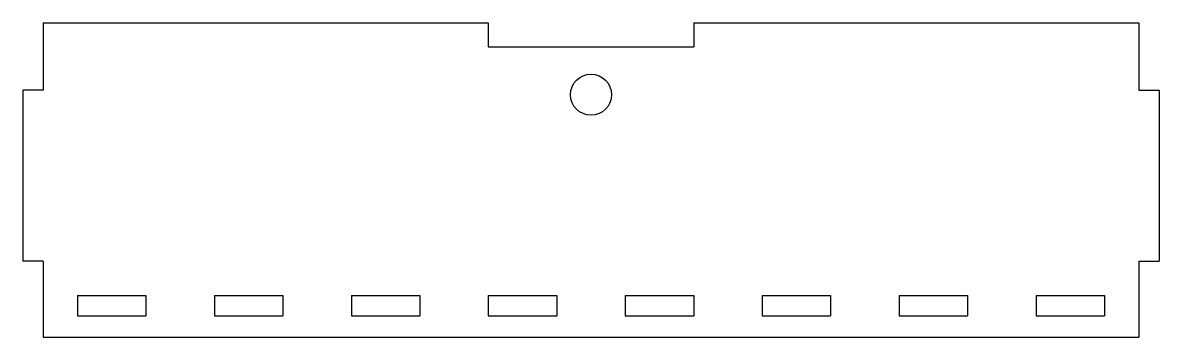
# Model space of a CAD drawing. Header units: millimetres. Extents: x -34 to 132, y -25 to 21.
import ezdxf

# ---------------------------------------------------------------- set-up
doc = ezdxf.new("R2010")
doc.units = ezdxf.units.MM

msp = doc.modelspace()

# ---------------------------------------------------------------- linework, layer by layer
at = {"color": 7, "linetype": 'Continuous', "lineweight": 25}
for p, q in [((-31.36, 21.31), (33.64, 21.31)), ((-31.36, 21.31), (-31.36, 11.43)), ((33.64, 21.31), (33.64, 17.77)), ((63.64, 21.31), (63.64, 17.77)), ((63.64, 21.31), (128.64, 21.31)), ((128.64, 21.31), (128.64, 11.43)), ((33.64, 17.77), (63.64, 17.77)), ((-34.36, 11.43), (-34.36, -13.57)), ((-31.36, 11.43), (-34.36, 11.43)), ((128.64, 11.43), (131.64, 11.43)), ((131.64, 11.43), (131.64, -13.57)), ((-31.36, -13.57), (-34.36, -13.57)), ((-31.36, -13.57), (-31.36, -24.69)), ((128.64, -13.57), (131.64, -13.57)), ((128.64, -13.57), (128.64, -24.69)), ((-26.36, -18.57), (-16.36, -18.57)), ((-26.36, -18.57), (-26.36, -21.57)), ((-16.36, -18.57), (-16.36, -21.57)), ((-6.36, -18.57), (3.64, -18.57)), ((-6.36, -18.57), (-6.36, -21.57)), ((3.64, -18.57), (3.64, -21.57)), ((13.64, -18.57), (23.64, -18.57)), ((13.64, -18.57), (13.64, -21.57)), ((23.64, -18.57), (23.64, -21.57)), ((33.64, -18.57), (43.64, -18.57)), ((33.64, -18.57), (33.64, -21.57)), ((43.64, -18.57), (43.64, -21.57)), ((53.64, -18.57), (63.64, -18.57)), ((53.64, -18.57), (53.64, -21.57)), ((63.64, -18.57), (63.64, -21.57)), ((73.64, -18.57), (83.64, -18.57)), ((73.64, -18.57), (73.64, -21.57)), ((83.64, -18.57), (83.64, -21.57)), ((93.64, -18.57), (103.64, -18.57)), ((93.64, -18.57), (93.64, -21.57)), ((103.64, -18.57), (103.64, -21.57)), ((113.64, -18.57), (123.64, -18.57)), ((113.64, -18.57), (113.64, -21.57)), ((123.64, -18.57), (123.64, -21.57)), ((-26.36, -21.57), (-16.36, -21.57)), ((-6.36, -21.57), (3.64, -21.57)), ((13.64, -21.57), (23.64, -21.57)), ((33.64, -21.57), (43.64, -21.57)), ((53.64, -21.57), (63.64, -21.57)), ((73.64, -21.57), (83.64, -21.57)), ((93.64, -21.57), (103.64, -21.57)), ((113.64, -21.57), (123.64, -21.57)), ((-31.36, -24.69), (128.64, -24.69))]:
    msp.add_line(p, q, dxfattribs=at)
msp.add_circle((48.64, 10.77), 3, dxfattribs=at)

doc.saveas('drawing.dxf')
